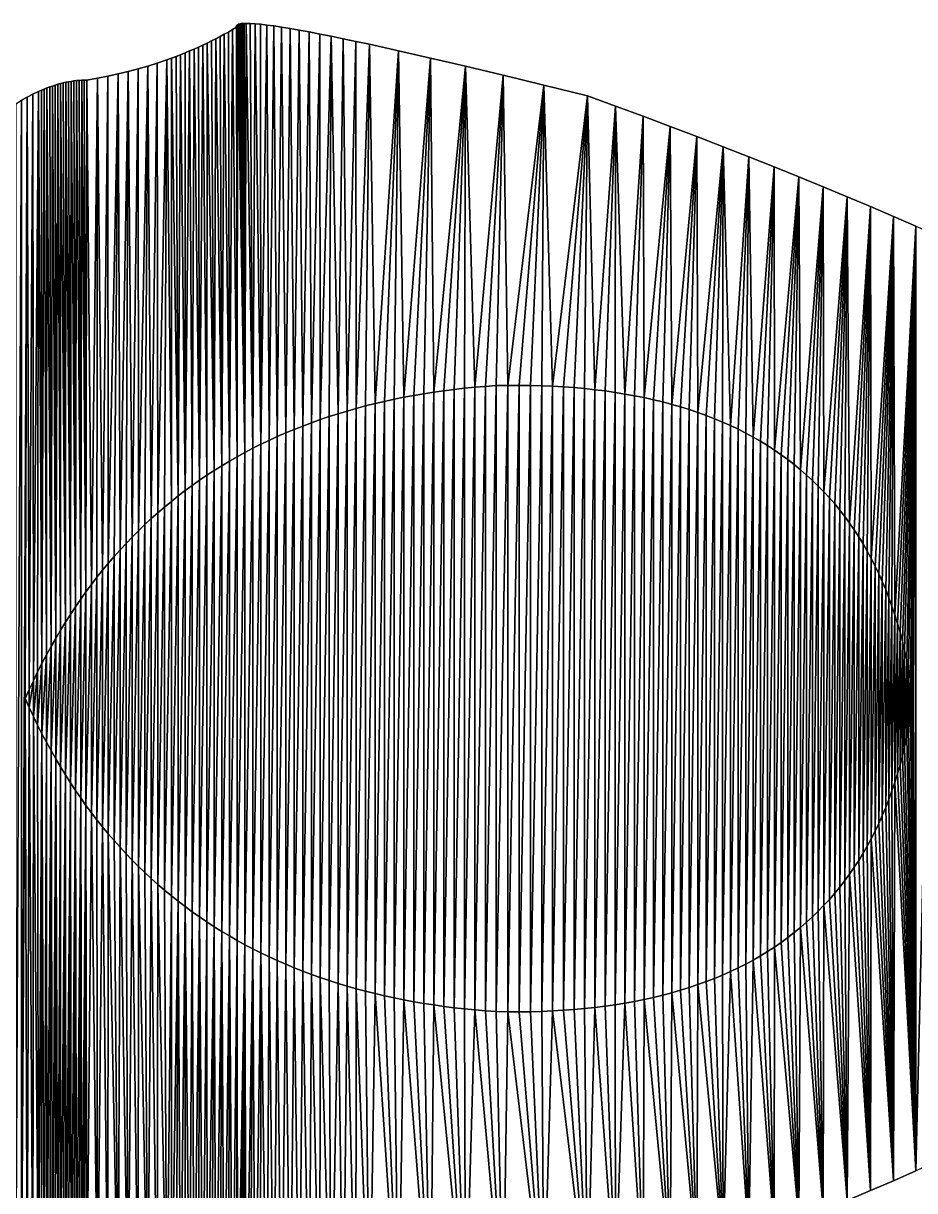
# Model space of a CAD drawing. Extents: x 10 to 917, y 10 to 841.
# Drawn here: x 598.7 to 668.4, y 616.9 to 708.2 of the extents above; entities that cross this region are included whole.
import ezdxf

# ---------------------------------------------------------------- set-up
doc = ezdxf.new("R2010")
doc.units = 0
doc.header["$MEASUREMENT"] = 0
doc.layers.get('0').update_dxf_attribs({"linetype": 'CONTINUOUS'})

msp = doc.modelspace()

# ---------------------------------------------------------------- linework, layer by layer
for p, q in [((614.708, 707.541), (614.384, 707.361)), ((615.029, 707.725), (614.708, 707.541)), ((615.347, 707.913), (615.029, 707.725)), ((615.344, 708.046), (615.331, 708.006)), ((615.331, 708.006), (615.332, 707.961)), ((615.332, 707.961), (615.347, 707.913)), ((615.372, 708.082), (615.344, 708.046)), ((615.413, 708.114), (615.372, 708.082)), ((615.469, 708.142), (615.413, 708.114)), ((615.538, 708.165), (615.469, 708.142)), ((615.622, 708.184), (615.538, 708.165)), ((615.72, 708.199), (615.622, 708.184)), ((615.832, 708.21), (615.72, 708.199)), ((615.958, 708.217), (615.832, 708.21)), ((616.098, 708.219), (615.958, 708.217)), ((616.42, 708.211), (616.098, 708.219)), ((616.799, 708.187), (616.42, 708.211)), ((617.234, 708.146), (616.799, 708.187)), ((617.726, 708.087), (617.234, 708.146)), ((618.274, 708.012), (617.726, 708.087)), ((618.878, 707.921), (618.274, 708.012)), ((619.539, 707.812), (618.878, 707.921)), ((620.256, 707.687), (619.539, 707.812)), ((621.029, 707.544), (620.256, 707.687)), ((621.859, 707.385), (621.029, 707.544)), ((622.745, 707.209), (621.859, 707.385)), ((612.718, 706.518), (612.375, 706.361)), ((613.057, 706.679), (612.718, 706.518)), ((613.394, 706.844), (613.057, 706.679)), ((613.727, 707.013), (613.394, 706.844)), ((614.057, 707.185), (613.727, 707.013)), ((614.384, 707.361), (614.057, 707.185)), ((623.688, 707.017), (622.745, 707.209)), ((624.687, 706.807), (623.688, 707.017)), ((625.742, 706.581), (624.687, 706.807)), ((628.021, 706.078), (625.742, 706.581)), ((610.616, 705.631), (610.255, 705.496)), ((610.974, 705.769), (610.616, 705.631)), ((611.329, 705.911), (610.974, 705.769)), ((611.681, 706.057), (611.329, 705.911)), ((612.03, 706.207), (611.681, 706.057)), ((612.375, 706.361), (612.03, 706.207)), ((630.527, 705.508), (628.021, 706.078)), ((607.641, 704.659), (606.866, 704.454)), ((608.403, 704.879), (607.641, 704.659)), ((609.153, 705.115), (608.403, 704.879)), ((609.891, 705.365), (609.153, 705.115)), ((610.255, 705.496), (609.891, 705.365)), ((633.257, 704.87), (630.527, 705.508)), ((636.213, 704.165), (633.257, 704.87)), ((602.832, 703.74), (602.627, 703.716)), ((603.036, 703.76), (602.832, 703.74)), ((603.24, 703.773), (603.036, 703.76)), ((603.442, 703.782), (603.24, 703.773)), ((603.643, 703.784), (603.442, 703.782)), ((604.468, 703.929), (603.643, 703.784)), ((605.28, 704.089), (604.468, 703.929)), ((606.079, 704.264), (605.28, 704.089)), ((606.866, 704.454), (606.079, 704.264)), ((639.395, 703.393), (636.213, 704.165)), ((599.863, 702.895), (599.422, 702.686)), ((600.082, 702.991), (599.863, 702.895)), ((600.299, 703.082), (600.082, 702.991)), ((600.516, 703.167), (600.299, 703.082)), ((600.732, 703.246), (600.516, 703.167)), ((600.946, 703.32), (600.732, 703.246)), ((601.16, 703.389), (600.946, 703.32)), ((601.373, 703.452), (601.16, 703.389)), ((601.584, 703.51), (601.373, 703.452)), ((601.795, 703.562), (601.584, 703.51)), ((602.004, 703.609), (601.795, 703.562)), ((602.213, 703.65), (602.004, 703.609)), ((602.42, 703.685), (602.213, 703.65)), ((602.627, 703.716), (602.42, 703.685)), ((642.802, 702.554), (639.395, 703.393)), ((598.977, 702.456), (598.528, 702.203)), ((599.422, 702.686), (598.977, 702.456)), ((644.997, 701.751), (642.802, 702.554)), ((647.156, 700.952), (644.997, 701.751)), ((649.279, 700.155), (647.156, 700.952)), ((651.365, 699.361), (649.279, 700.155)), ((653.414, 698.571), (651.365, 699.361)), ((655.427, 697.783), (653.414, 698.571)), ((657.404, 696.998), (655.427, 697.783)), ((659.344, 696.217), (657.404, 696.998)), ((661.248, 695.438), (659.344, 696.217)), ((663.116, 694.663), (661.248, 695.438)), ((664.947, 693.891), (663.116, 694.663)), ((666.742, 693.121), (664.947, 693.891)), ((668.5, 692.355), (666.742, 693.121)), ((629.211, 679.121), (628.442, 678.979)), ((629.988, 679.254), (629.211, 679.121)), ((630.773, 679.377), (629.988, 679.254)), ((631.567, 679.489), (630.773, 679.377)), ((632.369, 679.591), (631.567, 679.489)), ((633.179, 679.683), (632.369, 679.591)), ((633.997, 679.765), (633.179, 679.683)), ((634.824, 679.836), (633.997, 679.765)), ((635.659, 679.898), (634.824, 679.836)), ((636.568, 679.912), (635.659, 679.898)), ((637.464, 679.914), (636.568, 679.912)), ((638.348, 679.903), (637.464, 679.914)), ((639.22, 679.879), (638.348, 679.903)), ((640.078, 679.843), (639.22, 679.879)), ((640.924, 679.794), (640.078, 679.843)), ((641.757, 679.733), (640.924, 679.794)), ((642.578, 679.659), (641.757, 679.733)), ((643.386, 679.572), (642.578, 679.659)), ((644.181, 679.473), (643.386, 679.572)), ((644.964, 679.362), (644.181, 679.473)), ((645.733, 679.237), (644.964, 679.362)), ((646.491, 679.1), (645.733, 679.237)), ((647.235, 678.951), (646.491, 679.1)), ((625.448, 678.305), (624.72, 678.111)), ((626.184, 678.489), (625.448, 678.305)), ((626.928, 678.662), (626.184, 678.489)), ((627.681, 678.826), (626.928, 678.662)), ((628.442, 678.979), (627.681, 678.826)), ((647.967, 678.789), (647.235, 678.951)), ((648.686, 678.614), (647.967, 678.789)), ((649.392, 678.427), (648.686, 678.614)), ((650.086, 678.227), (649.392, 678.427)), ((650.767, 678.015), (650.086, 678.227)), ((622.586, 677.468), (621.891, 677.234)), ((623.289, 677.693), (622.586, 677.468)), ((624.001, 677.907), (623.289, 677.693)), ((624.72, 678.111), (624.001, 677.907)), ((651.436, 677.79), (650.767, 678.015)), ((652.091, 677.552), (651.436, 677.79)), ((652.734, 677.302), (652.091, 677.552)), ((653.365, 677.039), (652.734, 677.302)), ((619.856, 676.469), (619.194, 676.193)), ((620.526, 676.734), (619.856, 676.469)), ((621.204, 676.989), (620.526, 676.734)), ((621.891, 677.234), (621.204, 676.989)), ((653.982, 676.763), (653.365, 677.039)), ((654.587, 676.475), (653.982, 676.763)), ((655.18, 676.175), (654.587, 676.475)), ((617.894, 675.612), (617.257, 675.306)), ((618.54, 675.908), (617.894, 675.612)), ((619.194, 676.193), (618.54, 675.908)), ((655.759, 675.862), (655.18, 676.175)), ((656.326, 675.536), (655.759, 675.862)), ((656.881, 675.198), (656.326, 675.536)), ((616.007, 674.663), (615.394, 674.327)), ((616.628, 674.99), (616.007, 674.663)), ((617.257, 675.306), (616.628, 674.99)), ((657.422, 674.847), (656.881, 675.198)), ((657.951, 674.483), (657.422, 674.847)), ((614.193, 673.623), (613.605, 673.256)), ((614.789, 673.98), (614.193, 673.623)), ((615.394, 674.327), (614.789, 673.98)), ((658.467, 674.107), (657.951, 674.483)), ((658.971, 673.718), (658.467, 674.107)), ((659.462, 673.317), (658.971, 673.718)), ((613.025, 672.879), (612.454, 672.491)), ((613.605, 673.256), (613.025, 672.879)), ((659.94, 672.903), (659.462, 673.317)), ((660.406, 672.476), (659.94, 672.903)), ((611.89, 672.093), (611.335, 671.685)), ((612.454, 672.491), (611.89, 672.093)), ((660.858, 672.037), (660.406, 672.476)), ((661.299, 671.585), (660.858, 672.037)), ((610.788, 671.267), (610.25, 670.839)), ((611.335, 671.685), (610.788, 671.267)), ((661.726, 671.121), (661.299, 671.585)), ((662.141, 670.644), (661.726, 671.121)), ((609.197, 669.952), (608.683, 669.493)), ((609.719, 670.4), (609.197, 669.952)), ((610.25, 670.839), (609.719, 670.4)), ((662.543, 670.155), (662.141, 670.644)), ((662.933, 669.653), (662.543, 670.155)), ((608.683, 669.493), (608.177, 669.024)), ((663.309, 669.138), (662.933, 669.653)), ((663.673, 668.611), (663.309, 669.138)), ((607.68, 668.544), (607.19, 668.055)), ((608.177, 669.024), (607.68, 668.544)), ((664.025, 668.071), (663.673, 668.611)), ((606.709, 667.555), (606.236, 667.045)), ((607.19, 668.055), (606.709, 667.555)), ((664.364, 667.518), (664.025, 668.071)), ((664.69, 666.953), (664.364, 667.518)), ((605.771, 666.525), (605.315, 665.995)), ((606.236, 667.045), (605.771, 666.525)), ((665.003, 666.376), (664.69, 666.953)), ((665.304, 665.786), (665.003, 666.376)), ((604.867, 665.455), (604.427, 664.904)), ((605.315, 665.995), (604.867, 665.455)), ((665.592, 665.183), (665.304, 665.786)), ((604.427, 664.904), (603.995, 664.343)), ((665.867, 664.567), (665.592, 665.183)), ((666.13, 663.939), (665.867, 664.567)), ((603.571, 663.772), (603.156, 663.191)), ((603.995, 664.343), (603.571, 663.772)), ((666.38, 663.299), (666.13, 663.939)), ((603.156, 663.191), (602.749, 662.599)), ((666.617, 662.646), (666.38, 663.299)), ((602.35, 661.998), (601.96, 661.386)), ((602.749, 662.599), (602.35, 661.998)), ((666.842, 661.98), (666.617, 662.646)), ((667.054, 661.301), (666.842, 661.98)), ((601.96, 661.386), (601.577, 660.764)), ((667.253, 660.61), (667.054, 661.301)), ((601.203, 660.132), (600.837, 659.489)), ((601.577, 660.764), (601.203, 660.132)), ((667.439, 659.907), (667.253, 660.61)), ((600.837, 659.489), (600.479, 658.837)), ((667.613, 659.191), (667.439, 659.907)), ((667.774, 658.462), (667.613, 659.191)), ((600.13, 658.174), (599.788, 657.501)), ((600.479, 658.837), (600.13, 658.174)), ((667.923, 657.721), (667.774, 658.462)), ((599.788, 657.501), (599.455, 656.818)), ((668.059, 656.967), (667.923, 657.721)), ((599.455, 656.818), (599.13, 656.125)), ((668.182, 656.2), (668.059, 656.967)), ((599.13, 656.125), (598.814, 655.421)), ((598.814, 655.421), (599.13, 654.717)), ((668.293, 655.421), (668.182, 656.2)), ((668.182, 654.642), (668.293, 655.421)), ((599.13, 654.717), (599.455, 654.024)), ((668.059, 653.875), (668.182, 654.642)), ((599.455, 654.024), (599.788, 653.341)), ((667.923, 653.121), (668.059, 653.875)), ((599.788, 653.341), (600.13, 652.668)), ((600.13, 652.668), (600.479, 652.005)), ((667.774, 652.38), (667.923, 653.121)), ((600.479, 652.005), (600.837, 651.352)), ((667.613, 651.651), (667.774, 652.38)), ((600.837, 651.352), (601.203, 650.71)), ((667.253, 650.231), (667.439, 650.935)), ((667.439, 650.935), (667.613, 651.651)), ((601.203, 650.71), (601.577, 650.078)), ((601.577, 650.078), (601.96, 649.456)), ((667.054, 649.54), (667.253, 650.231)), ((601.96, 649.456), (602.35, 648.844)), ((666.842, 648.862), (667.054, 649.54)), ((602.35, 648.844), (602.749, 648.242)), ((602.749, 648.242), (603.156, 647.651)), ((666.38, 647.543), (666.617, 648.196)), ((666.617, 648.196), (666.842, 648.862)), ((603.156, 647.651), (603.571, 647.07)), ((666.13, 646.902), (666.38, 647.543)), ((603.571, 647.07), (603.995, 646.499)), ((603.995, 646.499), (604.427, 645.938)), ((665.592, 645.659), (665.867, 646.274)), ((665.867, 646.274), (666.13, 646.902)), ((604.427, 645.938), (604.867, 645.387)), ((604.867, 645.387), (605.315, 644.847)), ((665.304, 645.056), (665.592, 645.659)), ((605.315, 644.847), (605.771, 644.316)), ((664.69, 643.888), (665.003, 644.466)), ((665.003, 644.466), (665.304, 645.056)), ((605.771, 644.316), (606.236, 643.796)), ((606.236, 643.796), (606.709, 643.286)), ((664.364, 643.323), (664.69, 643.888)), ((606.709, 643.286), (607.19, 642.787)), ((607.19, 642.787), (607.68, 642.297)), ((663.673, 642.231), (664.025, 642.771)), ((664.025, 642.771), (664.364, 643.323)), ((607.68, 642.297), (608.177, 641.818)), ((608.177, 641.818), (608.683, 641.349)), ((662.933, 641.189), (663.309, 641.704)), ((663.309, 641.704), (663.673, 642.231)), ((608.683, 641.349), (609.197, 640.89)), ((609.197, 640.89), (609.719, 640.441)), ((662.543, 640.687), (662.933, 641.189)), ((609.719, 640.441), (610.25, 640.003)), ((610.25, 640.003), (610.788, 639.574)), ((661.726, 639.72), (662.141, 640.197)), ((662.141, 640.197), (662.543, 640.687)), ((610.788, 639.574), (611.335, 639.156)), ((611.335, 639.156), (611.89, 638.748)), ((660.858, 638.804), (661.299, 639.256)), ((661.299, 639.256), (661.726, 639.72)), ((611.89, 638.748), (612.454, 638.351)), ((612.454, 638.351), (613.025, 637.963)), ((659.94, 637.939), (660.406, 638.365)), ((660.406, 638.365), (660.858, 638.804)), ((613.025, 637.963), (613.605, 637.586)), ((613.605, 637.586), (614.193, 637.219)), ((614.193, 637.219), (614.789, 636.862)), ((658.467, 636.735), (658.971, 637.124)), ((658.971, 637.124), (659.462, 637.525)), ((659.462, 637.525), (659.94, 637.939)), ((614.789, 636.862), (615.394, 636.515)), ((615.394, 636.515), (616.007, 636.178)), ((657.422, 635.995), (657.951, 636.359)), ((657.951, 636.359), (658.467, 636.735)), ((616.007, 636.178), (616.628, 635.852)), ((616.628, 635.852), (617.257, 635.536)), ((617.257, 635.536), (617.894, 635.23)), ((655.759, 634.98), (656.326, 635.306)), ((656.326, 635.306), (656.881, 635.644)), ((656.881, 635.644), (657.422, 635.995)), ((617.894, 635.23), (618.54, 634.934)), ((618.54, 634.934), (619.194, 634.648)), ((619.194, 634.648), (619.856, 634.373)), ((619.856, 634.373), (620.526, 634.108)), ((653.982, 634.078), (654.587, 634.366)), ((654.587, 634.366), (655.18, 634.667)), ((655.18, 634.667), (655.759, 634.98)), ((620.526, 634.108), (621.204, 633.853)), ((621.204, 633.853), (621.891, 633.608)), ((621.891, 633.608), (622.586, 633.373)), ((652.091, 633.29), (652.734, 633.54)), ((652.734, 633.54), (653.365, 633.803)), ((653.365, 633.803), (653.982, 634.078)), ((622.586, 633.373), (623.289, 633.149)), ((623.289, 633.149), (624.001, 632.935)), ((624.001, 632.935), (624.72, 632.731)), ((624.72, 632.731), (625.448, 632.537)), ((625.448, 632.537), (626.184, 632.353)), ((649.392, 632.415), (650.086, 632.615)), ((650.086, 632.615), (650.767, 632.827)), ((650.767, 632.827), (651.436, 633.052)), ((651.436, 633.052), (652.091, 633.29)), ((626.184, 632.353), (626.928, 632.18)), ((626.928, 632.18), (627.681, 632.016)), ((627.681, 632.016), (628.442, 631.863)), ((628.442, 631.863), (629.211, 631.72)), ((629.211, 631.72), (629.988, 631.588)), ((645.733, 631.605), (646.491, 631.741)), ((646.491, 631.741), (647.235, 631.891)), ((647.235, 631.891), (647.967, 632.053)), ((647.967, 632.053), (648.686, 632.228)), ((648.686, 632.228), (649.392, 632.415)), ((629.988, 631.588), (630.773, 631.465)), ((630.773, 631.465), (631.567, 631.353)), ((631.567, 631.353), (632.369, 631.251)), ((632.369, 631.251), (633.179, 631.159)), ((633.179, 631.159), (633.997, 631.077)), ((633.997, 631.077), (634.824, 631.006)), ((634.824, 631.006), (635.659, 630.944)), ((635.659, 630.944), (636.568, 630.93)), ((636.568, 630.93), (637.464, 630.928)), ((637.464, 630.928), (638.348, 630.939)), ((638.348, 630.939), (639.22, 630.963)), ((639.22, 630.963), (640.078, 630.999)), ((640.078, 630.999), (640.924, 631.048)), ((640.924, 631.048), (641.757, 631.109)), ((641.757, 631.109), (642.578, 631.183)), ((642.578, 631.183), (643.386, 631.269)), ((643.386, 631.269), (644.181, 631.369)), ((644.181, 631.369), (644.964, 631.48)), ((644.964, 631.48), (645.733, 631.605)), ((666.742, 617.72), (668.5, 618.486)), ((664.947, 616.951), (666.742, 617.72)), ((663.116, 616.178), (664.947, 616.951))]:
    msp.add_line(p, q)

# ---------------------------------------------------------------- meshes
mesh = msp.add_polyface()
corners = [(594.302, 611.9), (594.302, 698.942), (594.788, 699.392), (594.788, 611.45), (595.27, 699.82), (595.27, 611.021), (595.748, 700.227), (595.748, 610.615), (596.222, 700.611), (596.222, 610.231), (596.691, 700.973), (596.691, 609.868), (597.157, 701.314), (597.157, 609.528), (597.618, 701.632), (597.618, 609.21), (598.075, 701.929), (598.075, 608.913), (598.528, 702.203), (598.528, 608.639), (598.977, 702.456), (598.814, 655.421), (599.13, 656.125), (599.422, 702.686), (599.455, 656.818), (599.863, 702.895), (599.788, 657.501), (600.13, 658.174), (600.082, 702.991), (600.299, 703.082), (600.479, 658.837), (600.516, 703.167), (600.837, 659.489), (600.946, 703.32), (601.203, 660.132), (601.373, 703.452), (601.577, 660.764), (601.584, 703.51), (601.96, 661.386), (602.004, 703.609), (602.35, 661.998), (602.42, 703.685), (602.749, 662.599), (602.832, 703.74), (603.156, 663.191), (603.24, 703.773), (603.571, 663.772), (603.643, 703.784), (603.995, 664.343), (604.468, 703.929), (604.427, 664.904), (604.867, 665.455), (605.28, 704.089), (605.315, 665.995), (606.079, 704.264), (605.771, 666.525), (606.236, 667.045), (606.866, 704.454), (606.709, 667.555), (607.19, 668.055), (607.641, 704.659), (607.68, 668.544), (608.403, 704.879), (608.177, 669.024), (608.683, 669.493), (609.153, 705.115), (609.197, 669.952), (609.891, 705.365), (609.719, 670.4), (610.25, 670.839), (610.255, 705.496), (610.788, 671.267), (610.974, 705.769), (611.335, 671.685), (611.681, 706.057), (611.89, 672.093), (612.03, 706.207), (612.454, 672.491), (612.718, 706.518), (613.025, 672.879), (613.057, 706.679), (613.605, 673.256), (613.727, 707.013), (614.193, 673.623), (614.384, 707.361), (614.789, 673.98), (615.029, 707.725), (615.394, 674.327), (615.413, 708.114), (616.007, 674.663)]
mesh.append_faces([[corners[k] for k in face] for face in [(21, 20, 22), (22, 23, 24), (24, 25, 26), (26, 25, 27), (27, 29, 30), (30, 31, 32), (32, 33, 34), (34, 35, 36), (36, 37, 38), (38, 39, 40), (40, 41, 42), (42, 43, 44), (44, 45, 46), (46, 47, 48), (48, 49, 50), (50, 49, 51), (51, 52, 53), (53, 54, 55), (55, 54, 56), (56, 57, 58), (58, 57, 59), (59, 60, 61), (61, 62, 63), (63, 62, 64), (64, 65, 66), (66, 67, 68), (68, 67, 69), (69, 70, 71), (71, 72, 73), (73, 74, 75), (75, 76, 77), (77, 78, 79), (79, 80, 81), (81, 82, 83), (83, 84, 85), (85, 86, 87), (87, 88, 89)]], dxfattribs={"vtx0": -1, "vtx1": -1})
mesh.append_faces([[corners[k] for k in face] for face in [(19, 20, 21)]], dxfattribs={"vtx0": -1, "vtx1": -1, "vtx2": -1})
mesh.append_faces([[corners[k] for k in face] for face in [(0, 1, 2), (3, 2, 4), (5, 4, 6), (7, 6, 8), (9, 8, 10), (11, 10, 12), (13, 12, 14), (15, 14, 16), (17, 16, 18), (19, 18, 20), (22, 20, 23), (24, 23, 25), (27, 25, 28)]], dxfattribs={"vtx0": -1, "vtx2": -1})
mesh = msp.add_polyface()
corners = [(615.344, 708.046), (615.332, 707.961), (615.331, 708.006), (615.347, 707.913), (615.372, 708.082), (600.13, 658.174), (600.082, 702.991), (600.299, 703.082), (600.479, 658.837), (600.516, 703.167), (600.837, 659.489), (600.732, 703.246), (600.946, 703.32), (601.203, 660.132), (601.16, 703.389), (601.373, 703.452), (601.577, 660.764), (601.584, 703.51), (601.96, 661.386), (601.795, 703.562), (602.004, 703.609), (602.35, 661.998), (602.213, 703.65), (602.42, 703.685), (602.749, 662.599), (602.627, 703.716), (602.832, 703.74), (603.156, 663.191), (603.036, 703.76), (603.24, 703.773), (603.571, 663.772), (603.442, 703.782), (603.643, 703.784), (603.995, 664.343), (604.468, 703.929), (604.867, 665.455), (605.28, 704.089), (605.315, 665.995), (606.079, 704.264), (606.236, 667.045), (606.866, 704.454), (607.19, 668.055), (607.641, 704.659), (607.68, 668.544), (608.403, 704.879), (608.683, 669.493), (609.153, 705.115), (609.197, 669.952), (609.891, 705.365), (610.25, 670.839), (610.255, 705.496), (610.788, 671.267), (610.616, 705.631), (610.974, 705.769), (611.335, 671.685), (611.329, 705.911), (611.681, 706.057), (611.89, 672.093), (612.03, 706.207), (612.454, 672.491), (612.375, 706.361), (612.718, 706.518), (613.025, 672.879), (613.057, 706.679), (613.605, 673.256), (613.394, 706.844), (613.727, 707.013), (614.193, 673.623), (614.057, 707.185), (614.384, 707.361), (614.789, 673.98), (614.708, 707.541), (615.029, 707.725), (615.394, 674.327), (615.413, 708.114), (616.007, 674.663), (615.469, 708.142), (615.538, 708.165), (615.622, 708.184), (615.72, 708.199), (615.832, 708.21), (615.958, 708.217)]
mesh.append_faces([[corners[k] for k in face] for face in [(0, 1, 2)]], dxfattribs={"vtx0": -1})
mesh.append_faces([[corners[k] for k in face] for face in [(1, 0, 3)]], dxfattribs={"vtx0": -1, "vtx1": -1})
mesh.append_faces([[corners[k] for k in face] for face in [(73, 3, 4)]], dxfattribs={"vtx0": -1, "vtx1": -1, "vtx2": -1})
mesh.append_faces([[corners[k] for k in face] for face in [(3, 0, 4), (5, 6, 7), (8, 7, 9), (10, 9, 11), (10, 11, 12), (13, 12, 14), (13, 14, 15), (16, 15, 17), (18, 17, 19), (18, 19, 20), (21, 20, 22), (21, 22, 23), (24, 23, 25), (24, 25, 26), (27, 26, 28), (27, 28, 29), (30, 29, 31), (30, 31, 32), (33, 32, 34), (35, 34, 36), (37, 36, 38), (39, 38, 40), (41, 40, 42), (43, 42, 44), (45, 44, 46), (47, 46, 48), (49, 48, 50), (51, 50, 52), (51, 52, 53), (54, 53, 55), (54, 55, 56), (57, 56, 58), (59, 58, 60), (59, 60, 61), (62, 61, 63), (64, 63, 65), (64, 65, 66), (67, 66, 68), (67, 68, 69), (70, 69, 71), (70, 71, 72), (73, 72, 3), (73, 4, 74), (75, 74, 76), (75, 76, 77), (75, 77, 78), (75, 78, 79), (75, 79, 80), (75, 80, 81)]], dxfattribs={"vtx0": -1, "vtx2": -1})
mesh = msp.add_polyface()
corners = [(616.007, 674.663), (615.958, 708.217), (616.098, 708.219), (616.628, 674.99), (616.42, 708.211), (616.799, 708.187), (617.257, 675.306), (617.234, 708.146), (617.726, 708.087), (617.894, 675.612), (618.274, 708.012), (618.54, 675.908), (618.878, 707.921), (619.194, 676.193), (619.539, 707.812), (619.856, 676.469), (620.256, 707.687), (620.526, 676.734), (621.029, 707.544), (621.204, 676.989), (621.859, 707.385), (621.891, 677.234), (622.745, 707.209), (622.586, 677.468), (623.289, 677.693), (623.688, 707.017), (624.001, 677.907), (624.687, 706.807), (624.72, 678.111), (625.742, 706.581), (625.448, 678.305), (626.184, 678.489), (628.021, 706.078), (626.928, 678.662), (627.681, 678.826), (628.442, 678.979), (630.527, 705.508), (629.211, 679.121), (629.988, 679.254), (630.773, 679.377), (633.257, 704.87), (631.567, 679.489), (632.369, 679.591), (633.179, 679.683), (633.997, 679.765), (636.213, 704.165), (634.824, 679.836), (635.659, 679.898), (636.568, 679.912), (639.395, 703.393), (637.464, 679.914), (638.348, 679.903), (639.22, 679.879)]
mesh.append_faces([[corners[k] for k in face] for face in [(0, 2, 3), (3, 5, 6), (6, 8, 9), (9, 10, 11), (11, 12, 13), (13, 14, 15), (15, 16, 17), (17, 18, 19), (19, 20, 21), (21, 22, 23), (23, 22, 24), (24, 25, 26), (26, 27, 28), (28, 29, 30), (30, 29, 31), (31, 32, 33), (33, 32, 34), (34, 32, 35), (35, 36, 37), (37, 36, 38), (38, 36, 39), (39, 40, 41), (41, 40, 42), (42, 40, 43), (43, 40, 44), (44, 45, 46), (46, 45, 47), (47, 45, 48), (48, 49, 50), (50, 49, 51), (51, 49, 52)]], dxfattribs={"vtx0": -1, "vtx1": -1})
mesh.append_faces([[corners[k] for k in face] for face in [(0, 1, 2), (3, 2, 4), (3, 4, 5), (6, 5, 7), (6, 7, 8), (9, 8, 10), (11, 10, 12), (13, 12, 14), (15, 14, 16), (17, 16, 18), (19, 18, 20), (21, 20, 22), (24, 22, 25), (26, 25, 27), (28, 27, 29), (31, 29, 32), (35, 32, 36), (39, 36, 40), (44, 40, 45), (48, 45, 49)]], dxfattribs={"vtx0": -1, "vtx2": -1})
mesh = msp.add_polyface()
corners = [(639.22, 679.879), (639.395, 703.393), (640.078, 679.843), (642.802, 702.554), (640.924, 679.794), (641.757, 679.733), (642.578, 679.659), (643.386, 679.572), (644.997, 701.751), (644.181, 679.473), (644.964, 679.362), (645.733, 679.237), (647.156, 700.952), (646.491, 679.1), (647.235, 678.951), (649.279, 700.155), (647.967, 678.789), (648.686, 678.614), (649.392, 678.427), (651.365, 699.361), (650.086, 678.227), (650.767, 678.015), (651.436, 677.79), (653.414, 698.571), (652.091, 677.552), (652.734, 677.302), (653.365, 677.039), (653.982, 676.763), (655.427, 697.783), (654.587, 676.475), (655.18, 676.175), (655.759, 675.862), (657.404, 696.998), (656.326, 675.536), (656.881, 675.198), (657.422, 674.847), (659.344, 696.217), (657.951, 674.483), (658.467, 674.107), (658.971, 673.718), (659.462, 673.317), (661.248, 695.438), (659.94, 672.903), (660.406, 672.476), (660.858, 672.037), (661.299, 671.585), (663.116, 694.663), (661.726, 671.121), (662.141, 670.644), (662.543, 670.155), (662.933, 669.653), (663.309, 669.138), (664.947, 693.891), (663.673, 668.611)]
mesh.append_faces([[corners[k] for k in face] for face in [(0, 1, 2), (2, 3, 4), (4, 3, 5), (5, 3, 6), (6, 3, 7), (7, 8, 9), (9, 8, 10), (10, 8, 11), (11, 12, 13), (13, 12, 14), (14, 15, 16), (16, 15, 17), (17, 15, 18), (18, 19, 20), (20, 19, 21), (21, 19, 22), (22, 23, 24), (24, 23, 25), (25, 23, 26), (26, 23, 27), (27, 28, 29), (29, 28, 30), (30, 28, 31), (31, 32, 33), (33, 32, 34), (34, 32, 35), (35, 36, 37), (37, 36, 38), (38, 36, 39), (39, 36, 40), (40, 41, 42), (42, 41, 43), (43, 41, 44), (44, 41, 45), (45, 46, 47), (47, 46, 48), (48, 46, 49), (49, 46, 50), (50, 46, 51), (51, 52, 53)]], dxfattribs={"vtx0": -1, "vtx1": -1})
mesh.append_faces([[corners[k] for k in face] for face in [(2, 1, 3), (7, 3, 8), (11, 8, 12), (14, 12, 15), (18, 15, 19), (22, 19, 23), (27, 23, 28), (31, 28, 32), (35, 32, 36), (40, 36, 41), (45, 41, 46), (51, 46, 52)]], dxfattribs={"vtx0": -1, "vtx2": -1})
mesh = msp.add_polyface()
corners = [(593.812, 612.372), (594.302, 698.942), (594.302, 611.9), (594.788, 699.392), (594.788, 611.45), (595.27, 699.82), (595.27, 611.021), (595.748, 700.227), (595.748, 610.615), (596.222, 700.611), (596.222, 610.231), (596.691, 700.973), (596.691, 609.868), (597.157, 701.314), (597.157, 609.528), (597.618, 701.632), (597.618, 609.21), (598.075, 701.929), (598.075, 608.913), (598.528, 702.203), (598.528, 608.639), (598.814, 655.421), (598.977, 608.386), (599.13, 654.717), (599.422, 608.156), (599.455, 654.024), (599.863, 607.947), (599.788, 653.341), (600.13, 652.668), (600.082, 607.851), (600.299, 607.76), (600.479, 652.005), (600.516, 607.675), (600.837, 651.352), (600.946, 607.522), (601.203, 650.71), (601.373, 607.39), (601.577, 650.078), (601.584, 607.332), (601.96, 649.456), (602.004, 607.233), (602.35, 648.844), (602.42, 607.157), (602.749, 648.242), (602.832, 607.102), (603.156, 647.651), (603.24, 607.069), (603.571, 647.07), (603.643, 607.058), (603.995, 646.499), (604.468, 606.913), (604.427, 645.938), (604.867, 645.387), (605.28, 606.753), (605.315, 644.847), (606.079, 606.578), (605.771, 644.316), (606.236, 643.796), (606.866, 606.388), (606.709, 643.286), (607.19, 642.787), (607.641, 606.183), (607.68, 642.297), (608.403, 605.963), (608.177, 641.818), (608.683, 641.349), (609.153, 605.727), (609.197, 640.89), (609.891, 605.477), (609.719, 640.441), (610.25, 640.003), (610.255, 605.346), (610.788, 639.574), (610.974, 605.073), (611.335, 639.156), (611.681, 604.784), (611.89, 638.748), (612.03, 604.635), (612.454, 638.351), (612.718, 604.324), (613.025, 637.963), (613.057, 604.163), (613.605, 637.586), (613.727, 603.829), (614.193, 637.219), (614.384, 603.481), (614.789, 636.862), (615.029, 603.117), (615.394, 636.515), (615.413, 602.728), (616.007, 636.178)]
mesh.append_faces([[corners[k] for k in face] for face in [(0, 1, 2), (2, 3, 4), (4, 5, 6), (6, 7, 8), (8, 9, 10), (10, 11, 12), (12, 13, 14), (14, 15, 16), (16, 17, 18), (18, 19, 20), (22, 23, 24), (24, 25, 26), (26, 28, 29), (29, 28, 30)]], dxfattribs={"vtx0": -1, "vtx1": -1})
mesh.append_faces([[corners[k] for k in face] for face in [(21, 22, 20), (22, 21, 23), (24, 23, 25), (26, 25, 27), (26, 27, 28), (30, 28, 31), (32, 31, 33), (34, 33, 35), (36, 35, 37), (38, 37, 39), (40, 39, 41), (42, 41, 43), (44, 43, 45), (46, 45, 47), (48, 47, 49), (50, 49, 51), (50, 51, 52), (53, 52, 54), (55, 54, 56), (55, 56, 57), (58, 57, 59), (58, 59, 60), (61, 60, 62), (63, 62, 64), (63, 64, 65), (66, 65, 67), (68, 67, 69), (68, 69, 70), (71, 70, 72), (73, 72, 74), (75, 74, 76), (77, 76, 78), (79, 78, 80), (81, 80, 82), (83, 82, 84), (85, 84, 86), (87, 86, 88), (89, 88, 90)]], dxfattribs={"vtx0": -1, "vtx2": -1})
mesh = msp.add_polyface()
corners = [(663.673, 668.611), (664.947, 693.891), (664.025, 668.071), (664.364, 667.518), (664.69, 666.953), (665.003, 666.376), (666.742, 693.121), (665.304, 665.786), (665.592, 665.183), (665.867, 664.567), (666.13, 663.939), (666.38, 663.299), (666.617, 662.646), (666.842, 661.98), (668.5, 692.355), (667.054, 661.301), (667.253, 660.61), (667.439, 659.907), (667.613, 659.191), (667.774, 658.462), (667.923, 657.721), (668.059, 656.967), (668.182, 656.2), (668.293, 655.421), (668.5, 618.486), (670.222, 691.592), (670.222, 619.249), (671.907, 690.832), (671.907, 620.009), (673.556, 690.075), (673.556, 620.766), (676.402, 688.732), (676.402, 622.11), (678.929, 687.553), (678.929, 623.289), (681.139, 686.538), (681.139, 624.303), (682.125, 686.093), (682.125, 624.749), (683.031, 685.688), (683.017, 658.591), (699.393, 658.591), (683.857, 685.325), (684.604, 685.003), (685.272, 684.722), (685.86, 684.482), (686.368, 684.283), (686.798, 684.126), (687.147, 684.009), (687.417, 683.934), (687.817, 683.625), (688.209, 683.314), (688.595, 683), (688.974, 682.683), (689.346, 682.363), (689.712, 682.04), (690.07, 681.714), (690.422, 681.386), (690.766, 681.055), (691.104, 680.721), (691.436, 680.384)]
mesh.append_faces([[corners[k] for k in face] for face in [(0, 1, 2), (2, 1, 3), (3, 1, 4), (4, 1, 5), (5, 6, 7), (7, 6, 8), (8, 6, 9), (9, 6, 10), (10, 6, 11), (11, 6, 12), (12, 6, 13), (13, 14, 15), (15, 14, 16), (16, 14, 17), (17, 14, 18), (18, 14, 19), (19, 14, 20), (20, 14, 21), (21, 14, 22), (22, 14, 23), (40, 39, 41)]], dxfattribs={"vtx0": -1, "vtx1": -1})
mesh.append_faces([[corners[k] for k in face] for face in [(24, 23, 14), (38, 39, 40)]], dxfattribs={"vtx0": -1, "vtx1": -1, "vtx2": -1})
mesh.append_faces([[corners[k] for k in face] for face in [(5, 1, 6), (13, 6, 14), (24, 14, 25), (26, 25, 27), (28, 27, 29), (30, 29, 31), (32, 31, 33), (34, 33, 35), (36, 35, 37), (38, 37, 39), (41, 39, 42), (41, 42, 43), (41, 43, 44), (41, 44, 45), (41, 45, 46), (41, 46, 47), (41, 47, 48), (41, 48, 49), (41, 49, 50), (41, 50, 51), (41, 51, 52), (41, 52, 53), (41, 53, 54), (41, 54, 55), (41, 55, 56), (41, 56, 57), (41, 57, 58), (41, 58, 59), (41, 59, 60)]], dxfattribs={"vtx0": -1, "vtx2": -1})
mesh = msp.add_polyface()
corners = [(664.947, 616.951), (663.673, 642.231), (664.025, 642.771), (664.364, 643.323), (664.69, 643.888), (665.003, 644.466), (666.742, 617.72), (665.304, 645.056), (665.592, 645.659), (665.867, 646.274), (666.13, 646.902), (666.38, 647.543), (666.617, 648.196), (666.842, 648.862), (668.5, 618.486), (667.054, 649.54), (667.253, 650.231), (667.439, 650.935), (667.613, 651.651), (667.774, 652.38), (667.923, 653.121), (668.059, 653.875), (668.182, 654.642), (668.293, 655.421), (670.222, 691.592), (670.222, 619.249), (671.907, 690.832), (671.907, 620.009), (673.556, 690.075), (673.556, 620.766), (676.402, 688.732), (676.402, 622.11), (678.929, 687.553), (678.929, 623.289), (681.139, 686.538), (681.139, 624.303), (682.125, 686.093), (682.125, 624.749), (683.017, 652.25), (683.031, 625.153), (683.017, 658.591), (699.393, 652.25), (683.857, 625.517), (684.604, 625.839), (685.272, 626.12), (685.86, 626.36), (686.368, 626.559), (686.798, 626.716), (687.147, 626.833), (687.417, 626.908), (687.817, 627.217), (688.209, 627.528), (688.595, 627.842), (688.974, 628.159), (689.346, 628.479), (689.712, 628.802), (690.07, 629.127), (690.422, 629.456), (690.766, 629.787), (691.104, 630.121), (691.436, 630.458)]
mesh.append_faces([[corners[k] for k in face] for face in [(0, 5, 6), (6, 13, 14), (14, 24, 25), (25, 26, 27), (27, 28, 29), (29, 30, 31), (31, 32, 33), (33, 34, 35), (35, 36, 37), (37, 38, 39), (38, 37, 40), (39, 41, 42), (42, 41, 43), (43, 41, 44), (44, 41, 45), (45, 41, 46), (46, 41, 47), (47, 41, 48), (48, 41, 49), (49, 41, 50), (50, 41, 51), (51, 41, 52), (52, 41, 53), (53, 41, 54), (54, 41, 55), (55, 41, 56), (56, 41, 57), (57, 41, 58), (58, 41, 59), (59, 41, 60)]], dxfattribs={"vtx0": -1, "vtx1": -1})
mesh.append_faces([[corners[k] for k in face] for face in [(0, 1, 2), (0, 2, 3), (0, 3, 4), (0, 4, 5), (6, 5, 7), (6, 7, 8), (6, 8, 9), (6, 9, 10), (6, 10, 11), (6, 11, 12), (6, 12, 13), (14, 13, 15), (14, 15, 16), (14, 16, 17), (14, 17, 18), (14, 18, 19), (14, 19, 20), (14, 20, 21), (14, 21, 22), (14, 22, 23), (39, 38, 41)]], dxfattribs={"vtx0": -1, "vtx2": -1})
mesh = msp.add_polyface()
corners = [(599.13, 656.125), (599.13, 654.717), (598.814, 655.421), (599.455, 656.818), (599.455, 654.024), (599.788, 657.501), (599.788, 653.341), (600.13, 658.174), (600.13, 652.668), (600.479, 658.837), (600.479, 652.005), (600.837, 659.489), (600.837, 651.352), (601.203, 660.132), (601.203, 650.71), (601.577, 660.764), (601.577, 650.078), (601.96, 661.386), (601.96, 649.456), (602.35, 661.998), (602.35, 648.844), (602.749, 662.599), (602.749, 648.242), (603.156, 663.191), (603.156, 647.651), (603.571, 663.772), (603.571, 647.07), (603.995, 664.343), (603.995, 646.499), (604.427, 664.904), (604.427, 645.938), (604.867, 665.455), (604.867, 645.387), (605.315, 665.995), (605.315, 644.847), (605.771, 666.525), (605.771, 644.316), (606.236, 667.045), (606.236, 643.796), (606.709, 667.555), (606.709, 643.286), (607.19, 668.055), (607.19, 642.787), (607.68, 668.544), (607.68, 642.297), (608.177, 669.024), (608.177, 641.818), (608.683, 669.493), (608.683, 641.349), (609.197, 669.952), (609.197, 640.89), (609.719, 670.4), (609.719, 640.441), (610.25, 670.839), (610.25, 640.003), (610.788, 671.267), (610.788, 639.574), (611.335, 671.685), (611.335, 639.156), (611.89, 672.093), (611.89, 638.748), (612.454, 672.491), (612.454, 638.351), (613.025, 672.879), (613.025, 637.963), (613.605, 673.256), (613.605, 637.586), (614.193, 673.623), (614.193, 637.219), (614.789, 673.98), (614.789, 636.862), (615.394, 674.327), (615.394, 636.515), (616.007, 674.663), (616.007, 636.178), (616.628, 674.99), (616.628, 635.852), (617.257, 675.306), (617.257, 635.536), (617.894, 675.612), (617.894, 635.23), (618.54, 675.908), (618.54, 634.934), (619.194, 676.193), (619.194, 634.648), (619.856, 676.469), (619.856, 634.373), (620.526, 676.734), (620.526, 634.108), (621.204, 676.989), (621.204, 633.853), (621.891, 677.234), (621.891, 633.608), (622.586, 677.468), (622.586, 633.373), (623.289, 677.693), (623.289, 633.149), (624.001, 677.907), (624.001, 632.935), (624.72, 678.111), (624.72, 632.731), (625.448, 678.305), (625.448, 632.537), (626.184, 678.489), (626.184, 632.353), (626.928, 678.662), (626.928, 632.18), (627.681, 678.826), (627.681, 632.016), (628.442, 678.979), (628.442, 631.863), (629.211, 679.121), (629.211, 631.72), (629.988, 679.254), (629.988, 631.588), (630.773, 679.377), (630.773, 631.465), (631.567, 679.489), (631.567, 631.353), (632.369, 679.591), (632.369, 631.251), (633.179, 679.683), (633.179, 631.159), (633.997, 679.765), (633.997, 631.077), (634.824, 679.836), (634.824, 631.006), (635.659, 679.898), (635.659, 630.944), (636.568, 679.912), (636.568, 630.93), (637.464, 679.914), (637.464, 630.928), (638.348, 679.903), (638.348, 630.939), (639.22, 679.879), (639.22, 630.963), (640.078, 679.843), (640.078, 630.999), (640.924, 679.794), (640.924, 631.048), (641.757, 679.733), (641.757, 631.109), (642.578, 679.659), (642.578, 631.183), (643.386, 679.572), (643.386, 631.269), (644.181, 679.473), (644.181, 631.369), (644.964, 679.362), (644.964, 631.48), (645.733, 679.237), (645.733, 631.605), (646.491, 679.1), (646.491, 631.741), (647.235, 678.951), (647.235, 631.891), (647.967, 678.789), (647.967, 632.053), (648.686, 678.614), (648.686, 632.228), (649.392, 678.427), (649.392, 632.415), (650.086, 678.227), (650.086, 632.615), (650.767, 678.015), (650.767, 632.827), (651.436, 677.79), (651.436, 633.052), (652.091, 677.552), (652.091, 633.29), (652.734, 677.302), (652.734, 633.54), (653.365, 677.039), (653.365, 633.803), (653.982, 676.763), (653.982, 634.078), (654.587, 676.475), (654.587, 634.366), (655.18, 676.175), (655.18, 634.667), (655.759, 675.862), (655.759, 634.98), (656.326, 675.536), (656.326, 635.306), (656.881, 675.198), (656.881, 635.644), (657.422, 674.847), (657.422, 635.995), (657.951, 674.483), (657.951, 636.359), (658.467, 674.107), (658.467, 636.735), (658.971, 673.718), (658.971, 637.124), (659.462, 673.317), (659.462, 637.525), (659.94, 672.903), (659.94, 637.939), (660.406, 672.476), (660.406, 638.365), (660.858, 672.037), (660.858, 638.804), (661.299, 671.585), (661.299, 639.256), (661.726, 671.121), (661.726, 639.72), (662.141, 670.644), (662.141, 640.197), (662.543, 670.155), (662.543, 640.687), (662.933, 669.653), (662.933, 641.189), (663.309, 669.138), (663.309, 641.704), (663.673, 668.611), (663.673, 642.231), (664.025, 668.071), (664.025, 642.771), (664.364, 667.518), (664.364, 643.323), (664.69, 666.953), (664.69, 643.888), (665.003, 666.376), (665.003, 644.466), (665.304, 665.786), (665.304, 645.056), (665.592, 665.183), (665.592, 645.659), (665.867, 664.567), (665.867, 646.274), (666.13, 663.939), (666.13, 646.902), (666.38, 663.299), (666.38, 647.543), (666.617, 662.646), (666.617, 648.196), (666.842, 661.98), (666.842, 648.862), (667.054, 661.301), (667.054, 649.54), (667.253, 660.61), (667.253, 650.231), (667.439, 659.907), (667.439, 650.935), (667.613, 659.191), (667.613, 651.651), (667.774, 658.462), (667.774, 652.38), (667.923, 657.721), (667.923, 653.121), (668.059, 656.967), (668.059, 653.875), (668.182, 656.2), (668.182, 654.642), (668.293, 655.421)]
mesh.append_faces([[corners[k] for k in face] for face in [(0, 1, 2), (254, 253, 255)]], dxfattribs={"vtx0": -1})
mesh.append_faces([[corners[k] for k in face] for face in [(1, 3, 4), (4, 5, 6), (6, 7, 8), (8, 9, 10), (10, 11, 12), (12, 13, 14), (14, 15, 16), (16, 17, 18), (18, 19, 20), (20, 21, 22), (22, 23, 24), (24, 25, 26), (26, 27, 28), (28, 29, 30), (30, 31, 32), (32, 33, 34), (34, 35, 36), (36, 37, 38), (38, 39, 40), (40, 41, 42), (42, 43, 44), (44, 45, 46), (46, 47, 48), (48, 49, 50), (50, 51, 52), (52, 53, 54), (54, 55, 56), (56, 57, 58), (58, 59, 60), (60, 61, 62), (62, 63, 64), (64, 65, 66), (66, 67, 68), (68, 69, 70), (70, 71, 72), (72, 73, 74), (74, 75, 76), (76, 77, 78), (78, 79, 80), (80, 81, 82), (82, 83, 84), (84, 85, 86), (86, 87, 88), (88, 89, 90), (90, 91, 92), (92, 93, 94), (94, 95, 96), (96, 97, 98), (98, 99, 100), (100, 101, 102), (102, 103, 104), (104, 105, 106), (106, 107, 108), (108, 109, 110), (110, 111, 112), (112, 113, 114), (114, 115, 116), (116, 117, 118), (118, 119, 120), (120, 121, 122), (122, 123, 124), (124, 125, 126), (126, 127, 128), (128, 129, 130), (130, 131, 132), (132, 133, 134), (134, 135, 136), (136, 137, 138), (138, 139, 140), (140, 141, 142), (142, 143, 144), (144, 145, 146), (146, 147, 148), (148, 149, 150), (150, 151, 152), (152, 153, 154), (154, 155, 156), (156, 157, 158), (158, 159, 160), (160, 161, 162), (162, 163, 164), (164, 165, 166), (166, 167, 168), (168, 169, 170), (170, 171, 172), (172, 173, 174), (174, 175, 176), (176, 177, 178), (178, 179, 180), (180, 181, 182), (182, 183, 184), (184, 185, 186), (186, 187, 188), (188, 189, 190), (190, 191, 192), (192, 193, 194), (194, 195, 196), (196, 197, 198), (198, 199, 200), (200, 201, 202), (202, 203, 204), (204, 205, 206), (206, 207, 208), (208, 209, 210), (210, 211, 212), (212, 213, 214), (214, 215, 216), (216, 217, 218), (218, 219, 220), (220, 221, 222), (222, 223, 224), (224, 225, 226), (226, 227, 228), (228, 229, 230), (230, 231, 232), (232, 233, 234), (234, 235, 236), (236, 237, 238), (238, 239, 240), (240, 241, 242), (242, 243, 244), (244, 245, 246), (246, 247, 248), (248, 249, 250), (250, 251, 252), (252, 253, 254)]], dxfattribs={"vtx0": -1, "vtx1": -1})
mesh.append_faces([[corners[k] for k in face] for face in [(1, 0, 3), (4, 3, 5), (6, 5, 7), (8, 7, 9), (10, 9, 11), (12, 11, 13), (14, 13, 15), (16, 15, 17), (18, 17, 19), (20, 19, 21), (22, 21, 23), (24, 23, 25), (26, 25, 27), (28, 27, 29), (30, 29, 31), (32, 31, 33), (34, 33, 35), (36, 35, 37), (38, 37, 39), (40, 39, 41), (42, 41, 43), (44, 43, 45), (46, 45, 47), (48, 47, 49), (50, 49, 51), (52, 51, 53), (54, 53, 55), (56, 55, 57), (58, 57, 59), (60, 59, 61), (62, 61, 63), (64, 63, 65), (66, 65, 67), (68, 67, 69), (70, 69, 71), (72, 71, 73), (74, 73, 75), (76, 75, 77), (78, 77, 79), (80, 79, 81), (82, 81, 83), (84, 83, 85), (86, 85, 87), (88, 87, 89), (90, 89, 91), (92, 91, 93), (94, 93, 95), (96, 95, 97), (98, 97, 99), (100, 99, 101), (102, 101, 103), (104, 103, 105), (106, 105, 107), (108, 107, 109), (110, 109, 111), (112, 111, 113), (114, 113, 115), (116, 115, 117), (118, 117, 119), (120, 119, 121), (122, 121, 123), (124, 123, 125), (126, 125, 127), (128, 127, 129), (130, 129, 131), (132, 131, 133), (134, 133, 135), (136, 135, 137), (138, 137, 139), (140, 139, 141), (142, 141, 143), (144, 143, 145), (146, 145, 147), (148, 147, 149), (150, 149, 151), (152, 151, 153), (154, 153, 155), (156, 155, 157), (158, 157, 159), (160, 159, 161), (162, 161, 163), (164, 163, 165), (166, 165, 167), (168, 167, 169), (170, 169, 171), (172, 171, 173), (174, 173, 175), (176, 175, 177), (178, 177, 179), (180, 179, 181), (182, 181, 183), (184, 183, 185), (186, 185, 187), (188, 187, 189), (190, 189, 191), (192, 191, 193), (194, 193, 195), (196, 195, 197), (198, 197, 199), (200, 199, 201), (202, 201, 203), (204, 203, 205), (206, 205, 207), (208, 207, 209), (210, 209, 211), (212, 211, 213), (214, 213, 215), (216, 215, 217), (218, 217, 219), (220, 219, 221), (222, 221, 223), (224, 223, 225), (226, 225, 227), (228, 227, 229), (230, 229, 231), (232, 231, 233), (234, 233, 235), (236, 235, 237), (238, 237, 239), (240, 239, 241), (242, 241, 243), (244, 243, 245), (246, 245, 247), (248, 247, 249), (250, 249, 251), (252, 251, 253)]], dxfattribs={"vtx0": -1, "vtx2": -1})
mesh = msp.add_polyface()
corners = [(615.332, 602.881), (615.344, 602.796), (615.331, 602.836), (615.347, 602.929), (615.372, 602.76), (600.299, 607.76), (600.479, 652.005), (600.516, 607.675), (600.837, 651.352), (600.732, 607.596), (600.946, 607.522), (601.203, 650.71), (601.16, 607.453), (601.373, 607.39), (601.577, 650.078), (601.584, 607.332), (601.96, 649.456), (601.795, 607.28), (602.004, 607.233), (602.35, 648.844), (602.213, 607.192), (602.42, 607.157), (602.749, 648.242), (602.627, 607.126), (602.832, 607.102), (603.156, 647.651), (603.036, 607.082), (603.24, 607.069), (603.571, 647.07), (603.442, 607.061), (603.643, 607.058), (603.995, 646.499), (604.468, 606.913), (604.867, 645.387), (605.28, 606.753), (605.315, 644.847), (606.079, 606.578), (606.236, 643.796), (606.866, 606.388), (607.19, 642.787), (607.641, 606.183), (607.68, 642.297), (608.403, 605.963), (608.683, 641.349), (609.153, 605.727), (609.197, 640.89), (609.891, 605.477), (610.25, 640.003), (610.255, 605.346), (610.788, 639.574), (610.616, 605.211), (610.974, 605.073), (611.335, 639.156), (611.329, 604.93), (611.681, 604.784), (611.89, 638.748), (612.03, 604.635), (612.454, 638.351), (612.375, 604.481), (612.718, 604.324), (613.025, 637.963), (613.057, 604.163), (613.605, 637.586), (613.394, 603.998), (613.727, 603.829), (614.193, 637.219), (614.057, 603.657), (614.384, 603.481), (614.789, 636.862), (614.708, 603.301), (615.029, 603.117), (615.394, 636.515), (615.413, 602.728), (616.007, 636.178), (615.469, 602.7), (615.538, 602.677), (615.622, 602.658), (615.72, 602.643), (615.832, 602.632), (615.958, 602.625)]
mesh.append_faces([[corners[k] for k in face] for face in [(0, 1, 2)]], dxfattribs={"vtx0": -1})
mesh.append_faces([[corners[k] for k in face] for face in [(1, 3, 4), (5, 6, 7), (7, 8, 9), (9, 8, 10), (10, 11, 12), (12, 11, 13), (13, 14, 15), (15, 16, 17), (17, 16, 18), (18, 19, 20), (20, 19, 21), (21, 22, 23), (23, 22, 24), (24, 25, 26), (26, 25, 27), (27, 28, 29), (29, 28, 30), (30, 31, 32), (32, 33, 34), (34, 35, 36), (36, 37, 38), (38, 39, 40), (40, 41, 42), (42, 43, 44), (44, 45, 46), (46, 47, 48), (48, 49, 50), (50, 49, 51), (51, 52, 53), (53, 52, 54), (54, 55, 56), (56, 57, 58), (58, 57, 59), (59, 60, 61), (61, 62, 63), (63, 62, 64), (64, 65, 66), (66, 65, 67), (67, 68, 69), (69, 68, 70), (70, 71, 3), (4, 71, 72), (72, 73, 74), (74, 73, 75), (75, 73, 76), (76, 73, 77), (77, 73, 78), (78, 73, 79)]], dxfattribs={"vtx0": -1, "vtx1": -1})
mesh.append_faces([[corners[k] for k in face] for face in [(3, 71, 4)]], dxfattribs={"vtx0": -1, "vtx1": -1, "vtx2": -1})
mesh.append_faces([[corners[k] for k in face] for face in [(1, 0, 3)]], dxfattribs={"vtx0": -1, "vtx2": -1})
mesh = msp.add_polyface()
corners = [(639.395, 607.448), (639.22, 630.963), (640.078, 630.999), (642.802, 608.287), (640.924, 631.048), (641.757, 631.109), (642.578, 631.183), (643.386, 631.269), (644.997, 609.09), (644.181, 631.369), (644.964, 631.48), (645.733, 631.605), (647.156, 609.89), (646.491, 631.741), (647.235, 631.891), (649.279, 610.687), (647.967, 632.053), (648.686, 632.228), (649.392, 632.415), (651.365, 611.48), (650.086, 632.615), (650.767, 632.827), (651.436, 633.052), (653.414, 612.271), (652.091, 633.29), (652.734, 633.54), (653.365, 633.803), (653.982, 634.078), (655.427, 613.059), (654.587, 634.366), (655.18, 634.667), (655.759, 634.98), (657.404, 613.843), (656.326, 635.306), (656.881, 635.644), (657.422, 635.995), (659.344, 614.625), (657.951, 636.359), (658.467, 636.735), (658.971, 637.124), (659.462, 637.525), (661.248, 615.403), (659.94, 637.939), (660.406, 638.365), (660.858, 638.804), (661.299, 639.256), (663.116, 616.178), (661.726, 639.72), (662.141, 640.197), (662.543, 640.687), (662.933, 641.189), (663.309, 641.704), (664.947, 616.951), (663.673, 642.231)]
mesh.append_faces([[corners[k] for k in face] for face in [(0, 2, 3), (3, 7, 8), (8, 11, 12), (12, 14, 15), (15, 18, 19), (19, 22, 23), (23, 27, 28), (28, 31, 32), (32, 35, 36), (36, 40, 41), (41, 45, 46), (46, 51, 52)]], dxfattribs={"vtx0": -1, "vtx1": -1})
mesh.append_faces([[corners[k] for k in face] for face in [(0, 1, 2), (3, 2, 4), (3, 4, 5), (3, 5, 6), (3, 6, 7), (8, 7, 9), (8, 9, 10), (8, 10, 11), (12, 11, 13), (12, 13, 14), (15, 14, 16), (15, 16, 17), (15, 17, 18), (19, 18, 20), (19, 20, 21), (19, 21, 22), (23, 22, 24), (23, 24, 25), (23, 25, 26), (23, 26, 27), (28, 27, 29), (28, 29, 30), (28, 30, 31), (32, 31, 33), (32, 33, 34), (32, 34, 35), (36, 35, 37), (36, 37, 38), (36, 38, 39), (36, 39, 40), (41, 40, 42), (41, 42, 43), (41, 43, 44), (41, 44, 45), (46, 45, 47), (46, 47, 48), (46, 48, 49), (46, 49, 50), (46, 50, 51), (52, 51, 53)]], dxfattribs={"vtx0": -1, "vtx2": -1})
mesh = msp.add_polyface()
corners = [(615.958, 602.625), (616.007, 636.178), (616.098, 602.623), (616.628, 635.852), (616.42, 602.63), (616.799, 602.655), (617.257, 635.536), (617.234, 602.696), (617.726, 602.755), (617.894, 635.23), (618.274, 602.83), (618.54, 634.934), (618.878, 602.921), (619.194, 634.648), (619.539, 603.03), (619.856, 634.373), (620.256, 603.155), (620.526, 634.108), (621.029, 603.298), (621.204, 633.853), (621.859, 603.457), (621.891, 633.608), (622.745, 603.632), (622.586, 633.373), (623.289, 633.149), (623.688, 603.825), (624.001, 632.935), (624.687, 604.035), (624.72, 632.731), (625.742, 604.261), (625.448, 632.537), (626.184, 632.353), (628.021, 604.764), (626.928, 632.18), (627.681, 632.016), (628.442, 631.863), (630.527, 605.334), (629.211, 631.72), (629.988, 631.588), (630.773, 631.465), (633.257, 605.971), (631.567, 631.353), (632.369, 631.251), (633.179, 631.159), (633.997, 631.077), (636.213, 606.676), (634.824, 631.006), (635.659, 630.944), (636.568, 630.93), (639.395, 607.448), (637.464, 630.928), (638.348, 630.939), (639.22, 630.963)]
mesh.append_faces([[corners[k] for k in face] for face in [(0, 1, 2), (2, 3, 4), (4, 3, 5), (5, 6, 7), (7, 6, 8), (8, 9, 10), (10, 11, 12), (12, 13, 14), (14, 15, 16), (16, 17, 18), (18, 19, 20), (20, 21, 22), (22, 24, 25), (25, 26, 27), (27, 28, 29), (29, 31, 32), (32, 35, 36), (36, 39, 40), (40, 44, 45), (45, 48, 49)]], dxfattribs={"vtx0": -1, "vtx1": -1})
mesh.append_faces([[corners[k] for k in face] for face in [(2, 1, 3), (5, 3, 6), (8, 6, 9), (10, 9, 11), (12, 11, 13), (14, 13, 15), (16, 15, 17), (18, 17, 19), (20, 19, 21), (22, 21, 23), (22, 23, 24), (25, 24, 26), (27, 26, 28), (29, 28, 30), (29, 30, 31), (32, 31, 33), (32, 33, 34), (32, 34, 35), (36, 35, 37), (36, 37, 38), (36, 38, 39), (40, 39, 41), (40, 41, 42), (40, 42, 43), (40, 43, 44), (45, 44, 46), (45, 46, 47), (45, 47, 48), (49, 48, 50), (49, 50, 51), (49, 51, 52)]], dxfattribs={"vtx0": -1, "vtx2": -1})

doc.saveas('drawing.dxf')
